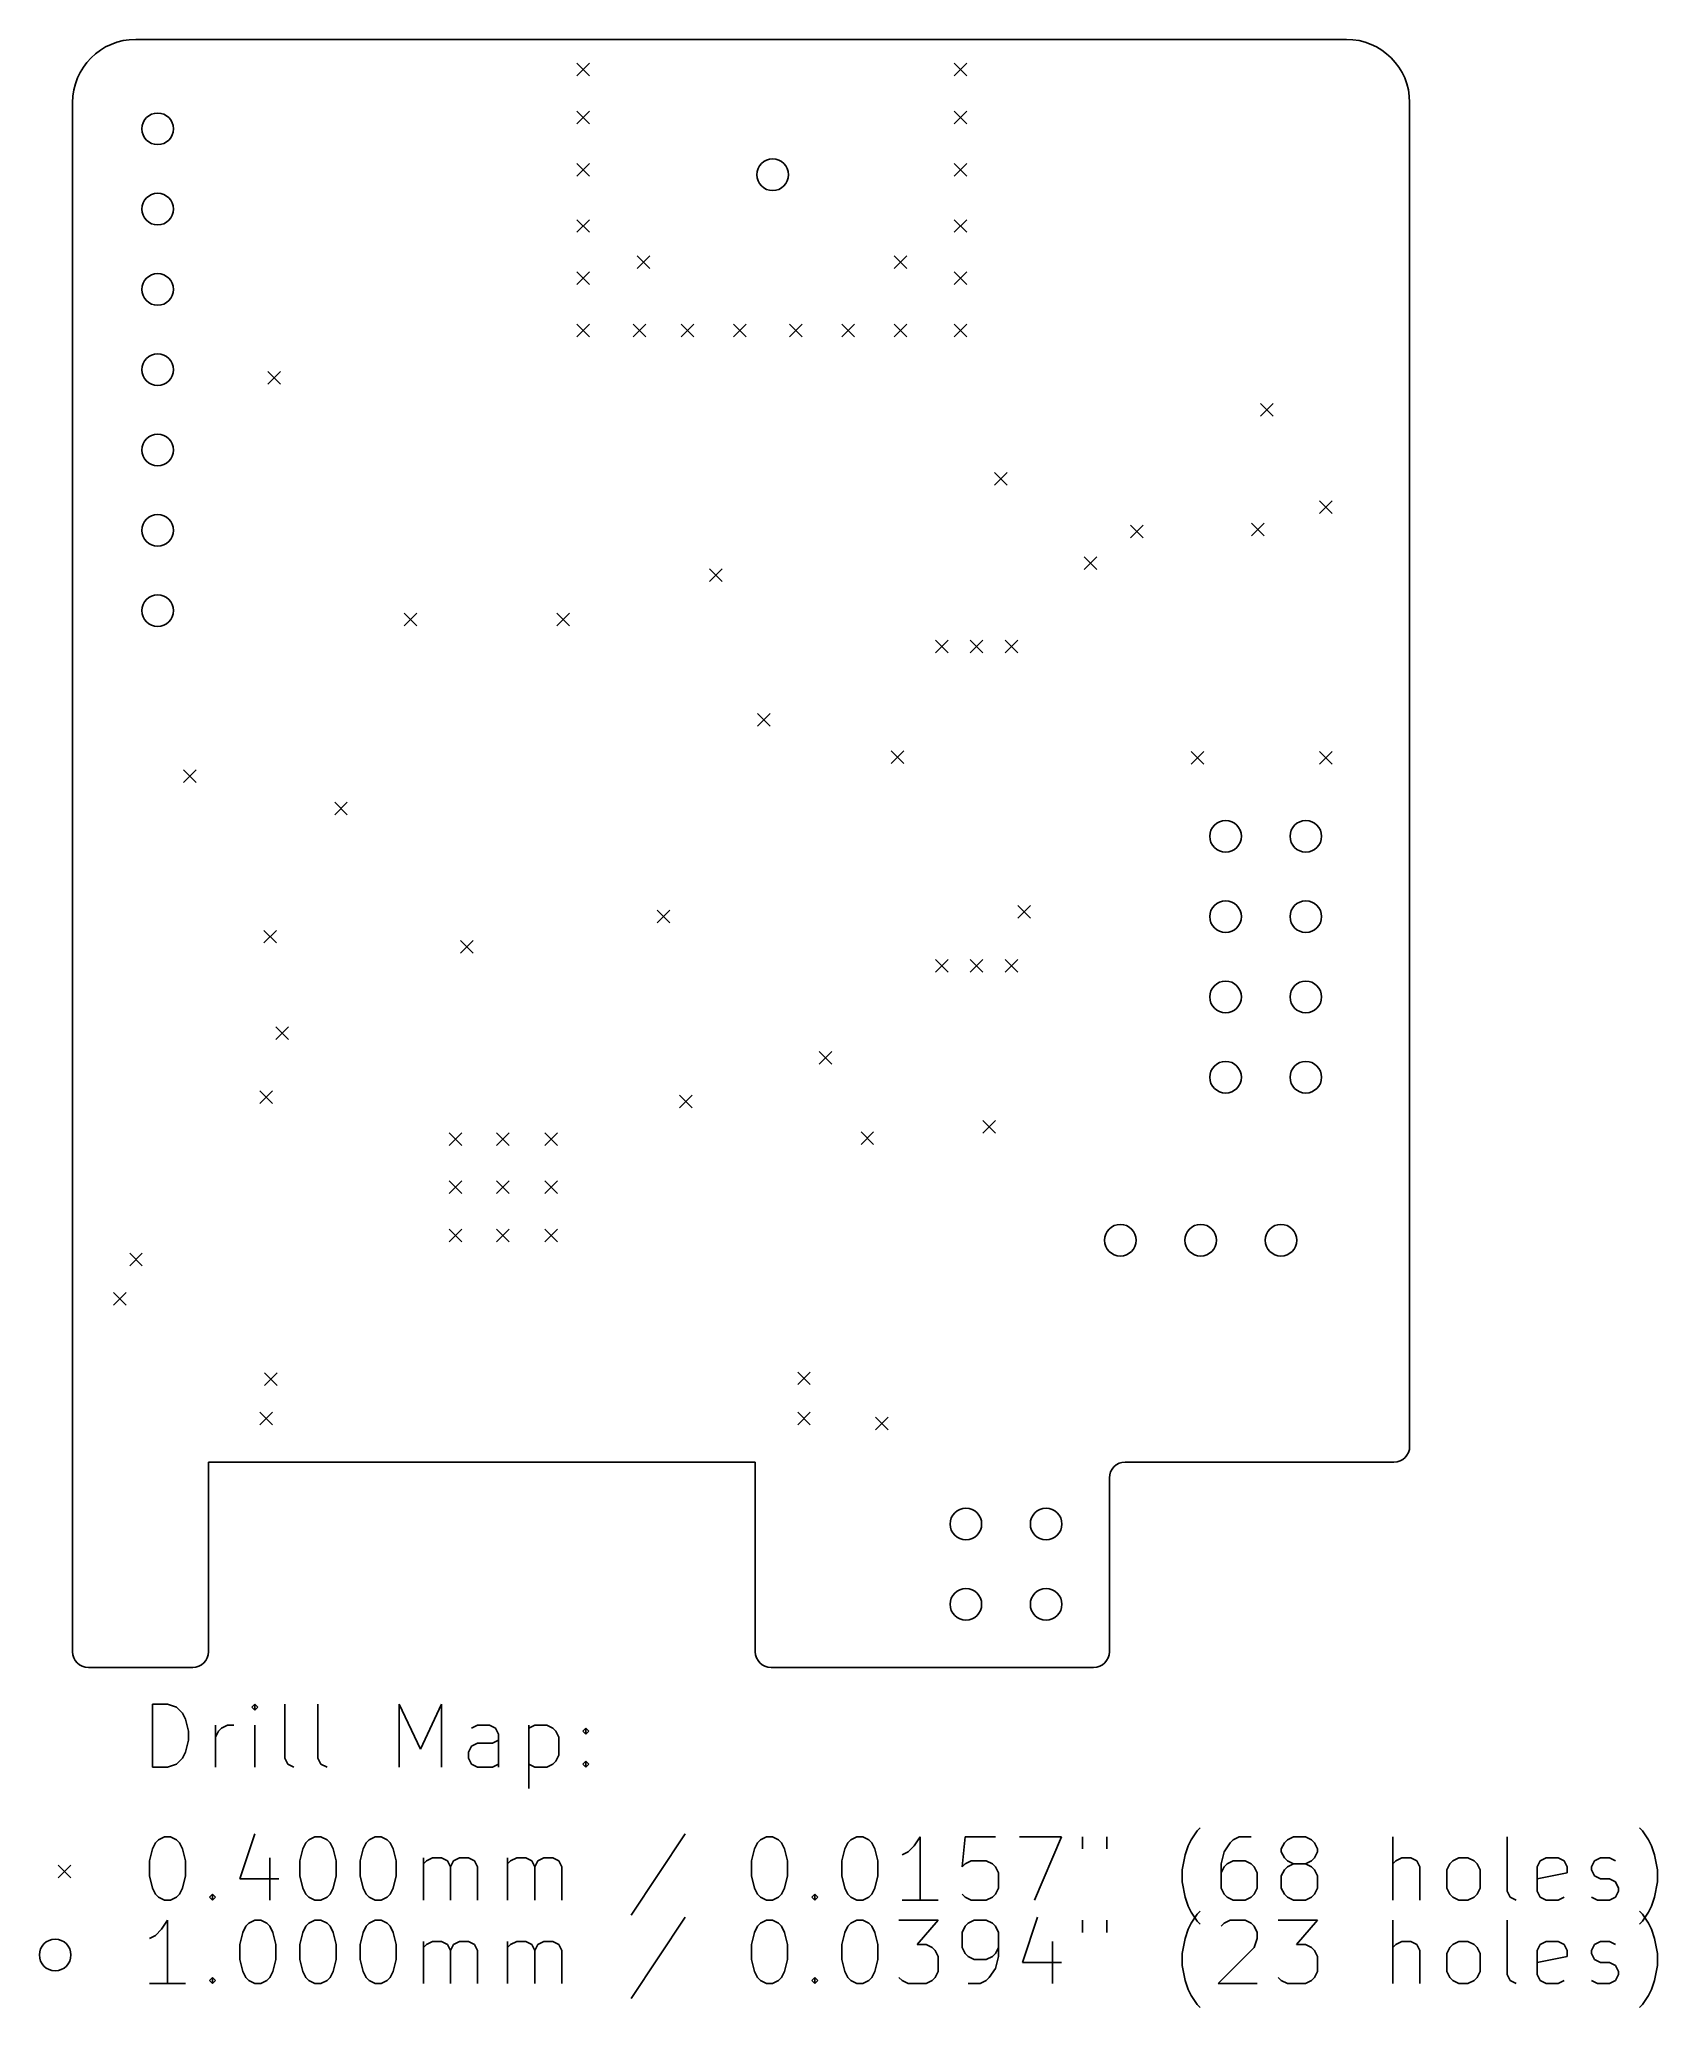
# Model space of a CAD drawing. Extents: x 82 to 133.2, y -167.2 to -105.
import ezdxf

# ---------------------------------------------------------------- set-up
doc = ezdxf.new("R2010")
doc.units = 0
doc.layers.add('BLACK', color=7, linetype='CONTINUOUS')

msp = doc.modelspace()

# ---------------------------------------------------------------- linework, layer by layer
at = {"layer": 'BLACK', "linetype": 'CONTINUOUS'}
for p, q in [((123.332, -104.968), (85.032, -104.968)), ((98.987, -105.718), (99.387, -106.118)), ((99.387, -105.718), (98.987, -106.118)), ((110.925, -105.718), (111.325, -106.118)), ((111.325, -105.718), (110.925, -106.118)), ((83.032, -155.968), (83.032, -106.968)), ((125.332, -106.968), (125.332, -149.468)), ((98.987, -107.242), (99.387, -107.642)), ((99.387, -107.242), (98.987, -107.642)), ((110.925, -107.242), (111.325, -107.642)), ((111.325, -107.242), (110.925, -107.642)), ((98.987, -108.893), (99.387, -109.293)), ((99.387, -108.893), (98.987, -109.293)), ((110.925, -108.893), (111.325, -109.293)), ((111.325, -108.893), (110.925, -109.293)), ((98.987, -110.671), (99.387, -111.071)), ((99.387, -110.671), (98.987, -111.071)), ((110.925, -110.671), (111.325, -111.071)), ((111.325, -110.671), (110.925, -111.071)), ((100.892, -111.814), (101.292, -112.214)), ((101.292, -111.814), (100.892, -112.214)), ((109.02, -111.814), (109.42, -112.214)), ((109.42, -111.814), (109.02, -112.214)), ((98.987, -112.322), (99.387, -112.722)), ((99.387, -112.322), (98.987, -112.722)), ((110.925, -112.322), (111.325, -112.722)), ((111.325, -112.322), (110.925, -112.722)), ((98.987, -113.973), (99.387, -114.373)), ((99.387, -113.973), (98.987, -114.373)), ((100.765, -113.973), (101.165, -114.373)), ((101.165, -113.973), (100.765, -114.373)), ((102.289, -113.973), (102.689, -114.373)), ((102.689, -113.973), (102.289, -114.373)), ((103.94, -113.973), (104.34, -114.373)), ((104.34, -113.973), (103.94, -114.373)), ((105.718, -113.973), (106.118, -114.373)), ((106.118, -113.973), (105.718, -114.373)), ((107.369, -113.973), (107.769, -114.373)), ((107.769, -113.973), (107.369, -114.373)), ((109.02, -113.973), (109.42, -114.373)), ((109.42, -113.973), (109.02, -114.373)), ((110.925, -113.973), (111.325, -114.373)), ((111.325, -113.973), (110.925, -114.373)), ((89.208, -115.472), (89.608, -115.872)), ((89.608, -115.472), (89.208, -115.872)), ((120.613, -116.487), (121.013, -116.887)), ((121.013, -116.487), (120.613, -116.887)), ((112.195, -118.672), (112.595, -119.072)), ((112.595, -118.672), (112.195, -119.072)), ((122.482, -119.561), (122.882, -119.961)), ((122.882, -119.561), (122.482, -119.961)), ((116.497, -120.339), (116.897, -120.739)), ((116.897, -120.339), (116.497, -120.739)), ((120.332, -120.268), (120.732, -120.668)), ((120.732, -120.268), (120.332, -120.668)), ((115.032, -121.339), (115.432, -121.739)), ((115.432, -121.339), (115.032, -121.739)), ((103.178, -121.72), (103.578, -122.12)), ((103.578, -121.72), (103.178, -122.12)), ((93.526, -123.117), (93.926, -123.517)), ((93.926, -123.117), (93.526, -123.517)), ((98.352, -123.117), (98.752, -123.517)), ((98.752, -123.117), (98.352, -123.517)), ((110.332, -123.968), (110.732, -124.368)), ((110.732, -123.968), (110.332, -124.368)), ((111.432, -123.968), (111.832, -124.368)), ((111.832, -123.968), (111.432, -124.368)), ((112.532, -123.968), (112.932, -124.368)), ((112.932, -123.968), (112.532, -124.368)), ((104.702, -126.292), (105.102, -126.692)), ((105.102, -126.292), (104.702, -126.692)), ((108.932, -127.468), (109.332, -127.868)), ((109.332, -127.468), (108.932, -127.868)), ((118.418, -127.498), (118.818, -127.898)), ((118.818, -127.498), (118.418, -127.898)), ((122.482, -127.498), (122.882, -127.898)), ((122.882, -127.498), (122.482, -127.898)), ((86.541, -128.07), (86.941, -128.47)), ((86.941, -128.07), (86.541, -128.47)), ((91.3246, -129.095), (91.7246, -129.495)), ((91.7246, -129.095), (91.3246, -129.495)), ((101.527, -132.515), (101.927, -132.915)), ((101.927, -132.515), (101.527, -132.915)), ((112.932, -132.368), (113.332, -132.768)), ((113.332, -132.368), (112.932, -132.768)), ((89.081, -133.15), (89.481, -133.55)), ((89.481, -133.15), (89.081, -133.55)), ((95.304, -133.468), (95.704, -133.868)), ((95.704, -133.468), (95.304, -133.868)), ((110.332, -134.068), (110.732, -134.468)), ((110.732, -134.068), (110.332, -134.468)), ((111.432, -134.068), (111.832, -134.468)), ((111.832, -134.068), (111.432, -134.468)), ((112.532, -134.068), (112.932, -134.468)), ((112.932, -134.068), (112.532, -134.468)), ((89.462, -136.198), (89.862, -136.598)), ((89.862, -136.198), (89.462, -136.598)), ((106.649, -136.985), (107.049, -137.385)), ((107.049, -136.985), (106.649, -137.385)), ((88.954, -138.23), (89.354, -138.63)), ((89.354, -138.23), (88.954, -138.63)), ((102.232, -138.368), (102.632, -138.768)), ((102.632, -138.368), (102.232, -138.768)), ((111.832, -139.168), (112.232, -139.568)), ((112.232, -139.168), (111.832, -139.568)), ((94.9484, -139.551), (95.3484, -139.951)), ((95.3484, -139.551), (94.9484, -139.951)), ((96.447, -139.551), (96.847, -139.951)), ((96.847, -139.551), (96.447, -139.951)), ((97.971, -139.551), (98.371, -139.951)), ((98.371, -139.551), (97.971, -139.951)), ((107.975, -139.525), (108.375, -139.925)), ((108.375, -139.525), (107.975, -139.925)), ((94.9484, -141.075), (95.3484, -141.475)), ((95.3484, -141.075), (94.9484, -141.475)), ((96.447, -141.075), (96.847, -141.475)), ((96.847, -141.075), (96.447, -141.475)), ((97.971, -141.075), (98.371, -141.475)), ((98.371, -141.075), (97.971, -141.475)), ((94.9484, -142.599), (95.3484, -142.999)), ((95.3484, -142.599), (94.9484, -142.999)), ((96.447, -142.599), (96.847, -142.999)), ((96.847, -142.599), (96.447, -142.999)), ((97.971, -142.599), (98.371, -142.999)), ((98.371, -142.599), (97.971, -142.999)), ((84.8392, -143.361), (85.2392, -143.761)), ((85.2392, -143.361), (84.8392, -143.761)), ((84.3312, -144.605), (84.7312, -145.005)), ((84.7312, -144.605), (84.3312, -145.005)), ((89.1094, -147.145), (89.5094, -147.545)), ((89.5094, -147.145), (89.1094, -147.545)), ((105.972, -147.12), (106.372, -147.52)), ((106.372, -147.12), (105.972, -147.52)), ((88.954, -148.39), (89.354, -148.79)), ((89.354, -148.39), (88.954, -148.79)), ((105.972, -148.39), (106.372, -148.79)), ((106.372, -148.39), (105.972, -148.79)), ((108.431, -148.551), (108.831, -148.951)), ((108.831, -148.551), (108.431, -148.951)), ((104.632, -149.968), (87.332, -149.968)), ((87.332, -149.968), (87.332, -155.968)), ((104.632, -155.968), (104.632, -149.968)), ((124.832, -149.968), (116.332, -149.968)), ((115.832, -155.968), (115.832, -150.468)), ((86.832, -156.468), (83.532, -156.468)), ((115.332, -156.468), (105.132, -156.468)), ((85.5582, -159.623), (85.5582, -157.623)), ((85.5582, -157.623), (86.0344, -157.623)), ((86.0344, -157.623), (86.3201, -157.718)), ((86.3201, -157.718), (86.5106, -157.908)), ((86.5106, -157.908), (86.6058, -158.099)), ((86.6058, -158.099), (86.701, -158.48)), ((88.7963, -157.623), (88.701, -157.718)), ((88.701, -157.718), (88.7963, -157.813)), ((88.8915, -157.718), (88.7963, -157.623)), ((88.7963, -157.623), (88.7963, -157.813)), ((88.7963, -157.813), (88.8915, -157.718)), ((89.7487, -159.337), (89.7487, -157.623)), ((90.7963, -159.337), (90.7963, -157.623)), ((93.3677, -159.623), (93.3677, -157.623)), ((93.3677, -157.623), (94.0344, -159.051)), ((94.0344, -159.051), (94.701, -157.623)), ((94.701, -157.623), (94.701, -159.623)), ((86.701, -158.48), (86.701, -158.766)), ((87.5582, -159.623), (87.5582, -158.289)), ((87.5582, -158.67), (87.6534, -158.48)), ((87.6534, -158.48), (87.7487, -158.385)), ((87.7487, -158.385), (87.9391, -158.289)), ((87.9391, -158.289), (88.1296, -158.289)), ((88.7963, -159.623), (88.7963, -158.289)), ((95.8439, -158.289), (95.6534, -158.385)), ((96.2249, -158.289), (95.8439, -158.289)), ((96.4153, -158.385), (96.2249, -158.289)), ((96.5106, -158.575), (96.4153, -158.385)), ((96.5106, -159.623), (96.5106, -158.575)), ((97.463, -158.289), (97.463, -160.289)), ((97.463, -158.385), (97.6534, -158.289)), ((97.6534, -158.289), (98.0344, -158.289)), ((98.0344, -158.289), (98.2249, -158.385)), ((98.2249, -158.385), (98.3201, -158.48)), ((98.3201, -158.48), (98.4153, -158.67)), ((98.4153, -158.67), (98.4153, -159.242)), ((99.1772, -158.48), (99.2725, -158.385)), ((99.2725, -158.575), (99.1772, -158.48)), ((99.2725, -158.385), (99.3677, -158.48)), ((99.2725, -158.385), (99.2725, -158.575)), ((99.3677, -158.48), (99.2725, -158.575)), ((86.5106, -159.337), (86.3201, -159.528)), ((86.6058, -159.147), (86.5106, -159.337)), ((86.701, -158.766), (86.6058, -159.147)), ((89.8439, -159.528), (89.7487, -159.337)), ((90.8915, -159.528), (90.7963, -159.337)), ((95.5582, -159.147), (95.6534, -158.956)), ((95.5582, -159.337), (95.5582, -159.147)), ((95.6534, -159.528), (95.5582, -159.337)), ((95.6534, -158.956), (95.8439, -158.861)), ((95.8439, -158.861), (96.3201, -158.861)), ((96.3201, -158.861), (96.5106, -158.766)), ((98.4153, -159.242), (98.3201, -159.432)), ((86.0344, -159.623), (85.5582, -159.623)), ((86.3201, -159.528), (86.0344, -159.623)), ((90.0344, -159.623), (89.8439, -159.528)), ((91.082, -159.623), (90.8915, -159.528)), ((95.8439, -159.623), (95.6534, -159.528)), ((96.3201, -159.623), (95.8439, -159.623)), ((96.5106, -159.528), (96.3201, -159.623)), ((97.6534, -159.623), (97.463, -159.528)), ((98.0344, -159.623), (97.6534, -159.623)), ((98.2249, -159.528), (98.0344, -159.623)), ((98.3201, -159.432), (98.2249, -159.528)), ((99.1772, -159.528), (99.2725, -159.432)), ((99.2725, -159.623), (99.1772, -159.528)), ((99.2725, -159.432), (99.3677, -159.528)), ((99.2725, -159.432), (99.2725, -159.623)), ((99.3677, -159.528), (99.2725, -159.623)), ((85.7487, -161.918), (85.9391, -161.823)), ((85.9391, -161.823), (86.1296, -161.823)), ((86.1296, -161.823), (86.3201, -161.918)), ((88.7963, -161.728), (88.3201, -163.156)), ((90.5106, -161.918), (90.701, -161.823)), ((90.701, -161.823), (90.8915, -161.823)), ((90.8915, -161.823), (91.082, -161.918)), ((92.4153, -161.918), (92.6058, -161.823)), ((92.6058, -161.823), (92.7963, -161.823)), ((92.7963, -161.823), (92.9868, -161.918)), ((102.415, -161.728), (100.701, -164.299)), ((104.796, -161.918), (104.987, -161.823)), ((104.987, -161.823), (105.177, -161.823)), ((105.177, -161.823), (105.368, -161.918)), ((107.653, -161.918), (107.844, -161.823)), ((107.844, -161.823), (108.034, -161.823)), ((108.034, -161.823), (108.225, -161.918)), ((109.844, -161.823), (109.653, -162.108)), ((109.844, -163.823), (109.844, -161.823)), ((111.272, -161.823), (111.177, -162.775)), ((112.225, -161.823), (111.272, -161.823)), ((112.987, -161.823), (114.32, -161.823)), ((114.32, -161.823), (113.463, -163.823)), ((114.987, -161.823), (114.987, -162.204)), ((115.749, -161.823), (115.749, -162.204)), ((118.415, -161.918), (118.606, -161.632)), ((118.606, -161.632), (118.701, -161.537)), ((119.939, -161.823), (119.749, -161.918)), ((120.32, -161.823), (119.939, -161.823)), ((121.463, -161.918), (121.653, -161.823)), ((121.653, -161.823), (122.034, -161.823)), ((122.034, -161.823), (122.225, -161.918)), ((124.796, -163.823), (124.796, -161.823)), ((128.415, -163.537), (128.415, -161.823)), ((132.701, -161.632), (132.606, -161.537)), ((132.892, -161.918), (132.701, -161.632)), ((85.463, -162.585), (85.5582, -162.204)), ((85.5582, -162.204), (85.6534, -162.013)), ((85.6534, -162.013), (85.7487, -161.918)), ((86.3201, -161.918), (86.4153, -162.013)), ((86.4153, -162.013), (86.5106, -162.204)), ((86.5106, -162.204), (86.6058, -162.585)), ((89.2725, -162.489), (89.2725, -163.823)), ((90.2249, -162.585), (90.3201, -162.204)), ((90.3201, -162.204), (90.4153, -162.013)), ((90.4153, -162.013), (90.5106, -161.918)), ((91.082, -161.918), (91.1772, -162.013)), ((91.1772, -162.013), (91.2725, -162.204)), ((91.2725, -162.204), (91.3677, -162.585)), ((92.1296, -162.585), (92.2249, -162.204)), ((92.2249, -162.204), (92.3201, -162.013)), ((92.3201, -162.013), (92.4153, -161.918)), ((92.9868, -161.918), (93.082, -162.013)), ((93.082, -162.013), (93.1772, -162.204)), ((93.1772, -162.204), (93.2725, -162.585)), ((94.1296, -163.823), (94.1296, -162.489)), ((94.2249, -162.585), (94.4153, -162.489)), ((94.4153, -162.489), (94.701, -162.489)), ((94.701, -162.489), (94.8915, -162.585)), ((95.082, -162.585), (95.2725, -162.489)), ((95.2725, -162.489), (95.5582, -162.489)), ((95.5582, -162.489), (95.7487, -162.585)), ((96.7963, -163.823), (96.7963, -162.489)), ((96.8915, -162.585), (97.082, -162.489)), ((97.082, -162.489), (97.3677, -162.489)), ((97.3677, -162.489), (97.5582, -162.585)), ((97.7487, -162.585), (97.9391, -162.489)), ((97.9391, -162.489), (98.2249, -162.489)), ((98.2249, -162.489), (98.4153, -162.585)), ((104.511, -162.585), (104.606, -162.204)), ((104.606, -162.204), (104.701, -162.013)), ((104.701, -162.013), (104.796, -161.918)), ((105.368, -161.918), (105.463, -162.013)), ((105.463, -162.013), (105.558, -162.204)), ((105.558, -162.204), (105.653, -162.585)), ((107.368, -162.585), (107.463, -162.204)), ((107.463, -162.204), (107.558, -162.013)), ((107.558, -162.013), (107.653, -161.918)), ((108.225, -161.918), (108.32, -162.013)), ((108.32, -162.013), (108.415, -162.204)), ((108.415, -162.204), (108.511, -162.585)), ((109.463, -162.299), (109.272, -162.394)), ((109.653, -162.108), (109.463, -162.299)), ((118.13, -162.87), (118.225, -162.394)), ((118.225, -162.394), (118.32, -162.108)), ((118.32, -162.108), (118.415, -161.918)), ((119.463, -162.299), (119.368, -162.68)), ((119.653, -162.013), (119.463, -162.299)), ((119.749, -161.918), (119.653, -162.013)), ((121.272, -162.204), (121.368, -162.013)), ((121.272, -162.299), (121.272, -162.204)), ((121.368, -162.489), (121.272, -162.299)), ((121.368, -162.013), (121.463, -161.918)), ((121.463, -162.585), (121.368, -162.489)), ((122.225, -161.918), (122.32, -162.013)), ((122.32, -162.489), (122.225, -162.585)), ((122.32, -162.013), (122.415, -162.204)), ((122.415, -162.299), (122.32, -162.489)), ((122.415, -162.204), (122.415, -162.299)), ((125.082, -162.489), (124.892, -162.585)), ((125.368, -162.489), (125.082, -162.489)), ((125.558, -162.585), (125.368, -162.489)), ((126.701, -162.585), (126.892, -162.489)), ((126.892, -162.489), (127.177, -162.489)), ((127.177, -162.489), (127.368, -162.585)), ((129.463, -162.585), (129.653, -162.489)), ((129.653, -162.489), (130.034, -162.489)), ((130.034, -162.489), (130.225, -162.585)), ((131.177, -162.585), (131.368, -162.489)), ((131.368, -162.489), (131.653, -162.489)), ((131.653, -162.489), (131.844, -162.585)), ((132.987, -162.108), (132.892, -161.918)), ((133.082, -162.394), (132.987, -162.108)), ((133.177, -162.87), (133.082, -162.394)), ((82.582, -162.718), (82.982, -163.118)), ((82.982, -162.718), (82.582, -163.118)), ((85.463, -163.061), (85.463, -162.585)), ((85.5582, -163.442), (85.463, -163.061)), ((86.6058, -163.061), (86.5106, -163.442)), ((86.6058, -162.585), (86.6058, -163.061)), ((90.2249, -163.061), (90.2249, -162.585)), ((90.3201, -163.442), (90.2249, -163.061)), ((91.3677, -163.061), (91.2725, -163.442)), ((91.3677, -162.585), (91.3677, -163.061)), ((92.1296, -163.061), (92.1296, -162.585)), ((92.2249, -163.442), (92.1296, -163.061)), ((93.2725, -163.061), (93.1772, -163.442)), ((93.2725, -162.585), (93.2725, -163.061)), ((94.1296, -162.68), (94.2249, -162.585)), ((94.8915, -162.585), (94.9868, -162.775)), ((94.9868, -162.775), (95.082, -162.585)), ((94.9868, -162.775), (94.9868, -163.823)), ((95.7487, -162.585), (95.8439, -162.775)), ((95.8439, -162.775), (95.8439, -163.823)), ((96.7963, -162.68), (96.8915, -162.585)), ((97.5582, -162.585), (97.6534, -162.775)), ((97.6534, -162.775), (97.7487, -162.585)), ((97.6534, -162.775), (97.6534, -163.823)), ((98.4153, -162.585), (98.5106, -162.775)), ((98.5106, -162.775), (98.5106, -163.823)), ((104.511, -163.061), (104.511, -162.585)), ((104.606, -163.442), (104.511, -163.061)), ((105.653, -163.061), (105.558, -163.442)), ((105.653, -162.585), (105.653, -163.061)), ((107.368, -163.061), (107.368, -162.585)), ((107.463, -163.442), (107.368, -163.061)), ((108.511, -163.061), (108.415, -163.442)), ((108.511, -162.585), (108.511, -163.061)), ((111.177, -162.775), (111.272, -162.68)), ((111.272, -162.68), (111.463, -162.585)), ((111.463, -162.585), (111.939, -162.585)), ((111.939, -162.585), (112.13, -162.68)), ((112.13, -162.68), (112.225, -162.775)), ((112.225, -162.775), (112.32, -162.966)), ((112.32, -162.966), (112.32, -163.442)), ((118.13, -163.251), (118.13, -162.87)), ((119.368, -162.68), (119.368, -163.442)), ((119.463, -162.775), (119.368, -162.966)), ((119.558, -162.68), (119.463, -162.775)), ((119.749, -162.585), (119.558, -162.68)), ((120.13, -162.585), (119.749, -162.585)), ((120.32, -162.68), (120.13, -162.585)), ((120.415, -162.775), (120.32, -162.68)), ((120.511, -162.966), (120.415, -162.775)), ((120.511, -163.442), (120.511, -162.966)), ((121.368, -162.87), (121.272, -163.061)), ((121.272, -163.061), (121.272, -163.442)), ((121.463, -162.775), (121.368, -162.87)), ((121.653, -162.68), (121.463, -162.585)), ((121.653, -162.68), (121.463, -162.775)), ((122.034, -162.68), (121.653, -162.68)), ((122.225, -162.585), (122.034, -162.68)), ((122.225, -162.775), (122.034, -162.68)), ((122.32, -162.87), (122.225, -162.775)), ((122.415, -163.061), (122.32, -162.87)), ((122.415, -163.442), (122.415, -163.061)), ((124.892, -162.585), (124.796, -162.68)), ((125.653, -162.775), (125.558, -162.585)), ((125.653, -163.823), (125.653, -162.775)), ((126.511, -162.87), (126.606, -162.68)), ((126.511, -163.442), (126.511, -162.87)), ((126.606, -162.68), (126.701, -162.585)), ((127.368, -162.585), (127.463, -162.68)), ((127.463, -162.68), (127.558, -162.87)), ((127.558, -162.87), (127.558, -163.442)), ((129.368, -162.775), (129.463, -162.585)), ((129.368, -163.537), (129.368, -162.775)), ((130.32, -162.966), (129.368, -163.156)), ((130.225, -162.585), (130.32, -162.775)), ((130.32, -162.775), (130.32, -162.966)), ((131.082, -162.775), (131.177, -162.585)), ((131.082, -162.87), (131.082, -162.775)), ((131.177, -163.061), (131.082, -162.87)), ((131.368, -163.156), (131.177, -163.061)), ((133.177, -163.251), (133.177, -162.87)), ((85.6534, -163.632), (85.5582, -163.442)), ((85.7487, -163.728), (85.6534, -163.632)), ((85.9391, -163.823), (85.7487, -163.728)), ((86.3201, -163.728), (86.1296, -163.823)), ((86.4153, -163.632), (86.3201, -163.728)), ((86.5106, -163.442), (86.4153, -163.632)), ((87.3677, -163.728), (87.463, -163.632)), ((87.463, -163.823), (87.3677, -163.728)), ((87.463, -163.632), (87.5582, -163.728)), ((87.463, -163.632), (87.463, -163.823)), ((87.5582, -163.728), (87.463, -163.823)), ((88.3201, -163.156), (89.5582, -163.156)), ((90.4153, -163.632), (90.3201, -163.442)), ((90.5106, -163.728), (90.4153, -163.632)), ((90.701, -163.823), (90.5106, -163.728)), ((91.082, -163.728), (90.8915, -163.823)), ((91.1772, -163.632), (91.082, -163.728)), ((91.2725, -163.442), (91.1772, -163.632)), ((92.3201, -163.632), (92.2249, -163.442)), ((92.4153, -163.728), (92.3201, -163.632)), ((92.6058, -163.823), (92.4153, -163.728)), ((92.9868, -163.728), (92.7963, -163.823)), ((93.082, -163.632), (92.9868, -163.728)), ((93.1772, -163.442), (93.082, -163.632)), ((104.701, -163.632), (104.606, -163.442)), ((104.796, -163.728), (104.701, -163.632)), ((104.987, -163.823), (104.796, -163.728)), ((105.368, -163.728), (105.177, -163.823)), ((105.463, -163.632), (105.368, -163.728)), ((105.558, -163.442), (105.463, -163.632)), ((106.415, -163.728), (106.511, -163.632)), ((106.511, -163.823), (106.415, -163.728)), ((106.511, -163.632), (106.606, -163.728)), ((106.511, -163.632), (106.511, -163.823)), ((106.606, -163.728), (106.511, -163.823)), ((107.558, -163.632), (107.463, -163.442)), ((107.653, -163.728), (107.558, -163.632)), ((107.844, -163.823), (107.653, -163.728)), ((108.225, -163.728), (108.034, -163.823)), ((108.32, -163.632), (108.225, -163.728)), ((108.415, -163.442), (108.32, -163.632)), ((111.272, -163.728), (111.177, -163.632)), ((111.463, -163.823), (111.272, -163.728)), ((112.13, -163.728), (111.939, -163.823)), ((112.225, -163.632), (112.13, -163.728)), ((112.32, -163.442), (112.225, -163.632)), ((118.225, -163.728), (118.13, -163.251)), ((118.32, -164.013), (118.225, -163.728)), ((119.368, -163.442), (119.463, -163.632)), ((119.463, -163.632), (119.558, -163.728)), ((119.558, -163.728), (119.749, -163.823)), ((120.13, -163.823), (120.32, -163.728)), ((120.32, -163.728), (120.415, -163.632)), ((120.415, -163.632), (120.511, -163.442)), ((121.272, -163.442), (121.368, -163.632)), ((121.368, -163.632), (121.463, -163.728)), ((121.463, -163.728), (121.653, -163.823)), ((122.034, -163.823), (122.225, -163.728)), ((122.225, -163.728), (122.32, -163.632)), ((122.32, -163.632), (122.415, -163.442)), ((126.606, -163.632), (126.511, -163.442)), ((126.701, -163.728), (126.606, -163.632)), ((126.892, -163.823), (126.701, -163.728)), ((127.368, -163.728), (127.177, -163.823)), ((127.463, -163.632), (127.368, -163.728)), ((127.558, -163.442), (127.463, -163.632)), ((128.511, -163.728), (128.415, -163.537)), ((128.701, -163.823), (128.511, -163.728)), ((129.463, -163.728), (129.368, -163.537)), ((129.653, -163.823), (129.463, -163.728)), ((130.225, -163.728), (130.034, -163.823)), ((131.082, -163.728), (131.272, -163.823)), ((131.653, -163.156), (131.368, -163.156)), ((131.844, -163.251), (131.653, -163.156)), ((131.653, -163.823), (131.844, -163.728)), ((131.939, -163.442), (131.844, -163.251)), ((131.844, -163.728), (131.939, -163.537)), ((131.939, -163.537), (131.939, -163.442)), ((132.987, -164.013), (133.082, -163.728)), ((133.082, -163.728), (133.177, -163.251)), ((86.1296, -163.823), (85.9391, -163.823)), ((90.8915, -163.823), (90.701, -163.823)), ((92.7963, -163.823), (92.6058, -163.823)), ((105.177, -163.823), (104.987, -163.823)), ((108.034, -163.823), (107.844, -163.823)), ((110.415, -163.823), (109.272, -163.823)), ((111.939, -163.823), (111.463, -163.823)), ((118.415, -164.204), (118.32, -164.013)), ((118.606, -164.489), (118.415, -164.204)), ((118.415, -164.558), (118.606, -164.272)), ((118.606, -164.272), (118.701, -164.177)), ((119.749, -163.823), (120.13, -163.823)), ((121.653, -163.823), (122.034, -163.823)), ((127.177, -163.823), (126.892, -163.823)), ((130.034, -163.823), (129.653, -163.823)), ((131.272, -163.823), (131.653, -163.823)), ((132.701, -164.272), (132.606, -164.177)), ((132.701, -164.489), (132.892, -164.204)), ((132.892, -164.558), (132.701, -164.272)), ((132.892, -164.204), (132.987, -164.013)), ((85.6534, -164.939), (85.463, -165.034)), ((85.8439, -164.748), (85.6534, -164.939)), ((86.0344, -164.463), (85.8439, -164.748)), ((86.0344, -166.463), (86.0344, -164.463)), ((88.3201, -165.225), (88.4153, -164.844)), ((88.4153, -164.844), (88.5106, -164.653)), ((88.5106, -164.653), (88.6058, -164.558)), ((88.6058, -164.558), (88.7963, -164.463)), ((88.7963, -164.463), (88.9868, -164.463)), ((88.9868, -164.463), (89.1772, -164.558)), ((89.1772, -164.558), (89.2725, -164.653)), ((89.2725, -164.653), (89.3677, -164.844)), ((89.3677, -164.844), (89.463, -165.225)), ((90.2249, -165.225), (90.3201, -164.844)), ((90.3201, -164.844), (90.4153, -164.653)), ((90.4153, -164.653), (90.5106, -164.558)), ((90.5106, -164.558), (90.701, -164.463)), ((90.701, -164.463), (90.8915, -164.463)), ((90.8915, -164.463), (91.082, -164.558)), ((91.082, -164.558), (91.1772, -164.653)), ((91.1772, -164.653), (91.2725, -164.844)), ((91.2725, -164.844), (91.3677, -165.225)), ((92.1296, -165.225), (92.2249, -164.844)), ((92.2249, -164.844), (92.3201, -164.653)), ((92.3201, -164.653), (92.4153, -164.558)), ((92.4153, -164.558), (92.6058, -164.463)), ((92.6058, -164.463), (92.7963, -164.463)), ((92.7963, -164.463), (92.9868, -164.558)), ((92.9868, -164.558), (93.082, -164.653)), ((93.082, -164.653), (93.1772, -164.844)), ((93.1772, -164.844), (93.2725, -165.225)), ((102.415, -164.368), (100.701, -166.939)), ((104.511, -165.225), (104.606, -164.844)), ((104.606, -164.844), (104.701, -164.653)), ((104.701, -164.653), (104.796, -164.558)), ((104.796, -164.558), (104.987, -164.463)), ((104.987, -164.463), (105.177, -164.463)), ((105.177, -164.463), (105.368, -164.558)), ((105.368, -164.558), (105.463, -164.653)), ((105.463, -164.653), (105.558, -164.844)), ((105.558, -164.844), (105.653, -165.225)), ((107.368, -165.225), (107.463, -164.844)), ((107.463, -164.844), (107.558, -164.653)), ((107.558, -164.653), (107.653, -164.558)), ((107.653, -164.558), (107.844, -164.463)), ((107.844, -164.463), (108.034, -164.463)), ((108.034, -164.463), (108.225, -164.558)), ((108.225, -164.558), (108.32, -164.653)), ((108.32, -164.653), (108.415, -164.844)), ((108.415, -164.844), (108.511, -165.225)), ((109.177, -164.463), (110.415, -164.463)), ((110.415, -164.463), (109.749, -165.225)), ((111.272, -164.653), (111.177, -164.844)), ((111.177, -164.844), (111.177, -165.32)), ((111.368, -164.558), (111.272, -164.653)), ((111.558, -164.463), (111.368, -164.558)), ((111.939, -164.463), (111.558, -164.463)), ((112.13, -164.558), (111.939, -164.463)), ((112.225, -164.653), (112.13, -164.558)), ((112.32, -164.844), (112.225, -164.653)), ((112.32, -165.606), (112.32, -164.844)), ((113.558, -164.368), (113.082, -165.796)), ((114.987, -164.463), (114.987, -164.844)), ((115.749, -164.463), (115.749, -164.844)), ((118.225, -165.034), (118.32, -164.748)), ((118.32, -164.748), (118.415, -164.558)), ((118.701, -164.585), (118.606, -164.489)), ((119.368, -164.653), (119.463, -164.558)), ((119.463, -164.558), (119.653, -164.463)), ((119.653, -164.463), (120.13, -164.463)), ((120.13, -164.463), (120.32, -164.558)), ((120.32, -164.558), (120.415, -164.653)), ((120.415, -164.653), (120.511, -164.844)), ((120.511, -164.844), (120.511, -165.034)), ((121.177, -164.463), (122.415, -164.463)), ((122.415, -164.463), (121.749, -165.225)), ((124.796, -166.463), (124.796, -164.463)), ((128.415, -166.177), (128.415, -164.463)), ((132.606, -164.585), (132.701, -164.489)), ((132.987, -164.748), (132.892, -164.558)), ((133.082, -165.034), (132.987, -164.748)), ((88.3201, -165.701), (88.3201, -165.225)), ((89.463, -165.225), (89.463, -165.701)), ((90.2249, -165.701), (90.2249, -165.225)), ((91.3677, -165.225), (91.3677, -165.701)), ((92.1296, -165.701), (92.1296, -165.225)), ((93.2725, -165.225), (93.2725, -165.701)), ((94.1296, -166.463), (94.1296, -165.129)), ((94.1296, -165.32), (94.2249, -165.225)), ((94.2249, -165.225), (94.4153, -165.129)), ((94.4153, -165.129), (94.701, -165.129)), ((94.701, -165.129), (94.8915, -165.225)), ((94.8915, -165.225), (94.9868, -165.415)), ((94.9868, -165.415), (95.082, -165.225)), ((94.9868, -165.415), (94.9868, -166.463)), ((95.082, -165.225), (95.2725, -165.129)), ((95.2725, -165.129), (95.5582, -165.129)), ((95.5582, -165.129), (95.7487, -165.225)), ((95.7487, -165.225), (95.8439, -165.415)), ((95.8439, -165.415), (95.8439, -166.463)), ((96.7963, -166.463), (96.7963, -165.129)), ((96.7963, -165.32), (96.8915, -165.225)), ((96.8915, -165.225), (97.082, -165.129)), ((97.082, -165.129), (97.3677, -165.129)), ((97.3677, -165.129), (97.5582, -165.225)), ((97.5582, -165.225), (97.6534, -165.415)), ((97.6534, -165.415), (97.7487, -165.225)), ((97.6534, -165.415), (97.6534, -166.463)), ((97.7487, -165.225), (97.9391, -165.129)), ((97.9391, -165.129), (98.2249, -165.129)), ((98.2249, -165.129), (98.4153, -165.225)), ((98.4153, -165.225), (98.5106, -165.415)), ((98.5106, -165.415), (98.5106, -166.463)), ((104.511, -165.701), (104.511, -165.225)), ((105.653, -165.225), (105.653, -165.701)), ((107.368, -165.701), (107.368, -165.225)), ((108.511, -165.225), (108.511, -165.701)), ((109.749, -165.225), (110.034, -165.225)), ((110.034, -165.225), (110.225, -165.32)), ((110.225, -165.32), (110.32, -165.415)), ((110.32, -165.415), (110.415, -165.606)), ((111.177, -165.32), (111.272, -165.51)), ((111.272, -165.51), (111.368, -165.606)), ((112.13, -165.606), (112.225, -165.51)), ((112.225, -165.51), (112.32, -165.32)), ((114.034, -165.129), (114.034, -166.463)), ((118.13, -165.51), (118.225, -165.034)), ((118.13, -165.891), (118.13, -165.51)), ((120.415, -165.32), (119.272, -166.463)), ((120.511, -165.034), (120.415, -165.32)), ((121.749, -165.225), (122.034, -165.225)), ((122.034, -165.225), (122.225, -165.32)), ((122.225, -165.32), (122.32, -165.415)), ((122.32, -165.415), (122.415, -165.606)), ((124.892, -165.225), (124.796, -165.32)), ((125.082, -165.129), (124.892, -165.225)), ((125.368, -165.129), (125.082, -165.129)), ((125.558, -165.225), (125.368, -165.129)), ((125.653, -165.415), (125.558, -165.225)), ((125.653, -166.463), (125.653, -165.415)), ((126.511, -165.51), (126.606, -165.32)), ((126.511, -166.082), (126.511, -165.51)), ((126.606, -165.32), (126.701, -165.225)), ((126.701, -165.225), (126.892, -165.129)), ((126.892, -165.129), (127.177, -165.129)), ((127.177, -165.129), (127.368, -165.225)), ((127.368, -165.225), (127.463, -165.32)), ((127.463, -165.32), (127.558, -165.51)), ((127.558, -165.51), (127.558, -166.082)), ((129.368, -165.415), (129.463, -165.225)), ((129.368, -166.177), (129.368, -165.415)), ((129.463, -165.225), (129.653, -165.129)), ((129.653, -165.129), (130.034, -165.129)), ((130.034, -165.129), (130.225, -165.225)), ((130.225, -165.225), (130.32, -165.415)), ((130.32, -165.415), (130.32, -165.606)), ((131.082, -165.415), (131.177, -165.225)), ((131.082, -165.51), (131.082, -165.415)), ((131.177, -165.701), (131.082, -165.51)), ((131.177, -165.225), (131.368, -165.129)), ((131.368, -165.129), (131.653, -165.129)), ((131.653, -165.129), (131.844, -165.225)), ((133.177, -165.51), (133.082, -165.034)), ((133.177, -165.891), (133.177, -165.51)), ((88.4153, -166.082), (88.3201, -165.701)), ((88.5106, -166.272), (88.4153, -166.082)), ((89.3677, -166.082), (89.2725, -166.272)), ((89.463, -165.701), (89.3677, -166.082)), ((90.3201, -166.082), (90.2249, -165.701)), ((90.4153, -166.272), (90.3201, -166.082)), ((91.2725, -166.082), (91.1772, -166.272)), ((91.3677, -165.701), (91.2725, -166.082)), ((92.2249, -166.082), (92.1296, -165.701)), ((92.3201, -166.272), (92.2249, -166.082)), ((93.1772, -166.082), (93.082, -166.272)), ((93.2725, -165.701), (93.1772, -166.082)), ((104.606, -166.082), (104.511, -165.701)), ((104.701, -166.272), (104.606, -166.082)), ((105.558, -166.082), (105.463, -166.272)), ((105.653, -165.701), (105.558, -166.082)), ((107.463, -166.082), (107.368, -165.701)), ((107.558, -166.272), (107.463, -166.082)), ((108.415, -166.082), (108.32, -166.272)), ((108.511, -165.701), (108.415, -166.082)), ((110.415, -166.082), (110.32, -166.272)), ((110.415, -165.606), (110.415, -166.082)), ((111.368, -165.606), (111.558, -165.701)), ((111.558, -165.701), (111.939, -165.701)), ((111.939, -165.701), (112.13, -165.606)), ((112.034, -166.272), (112.225, -165.987)), ((112.225, -165.987), (112.32, -165.606)), ((113.082, -165.796), (114.32, -165.796)), ((118.225, -166.368), (118.13, -165.891)), ((122.415, -166.082), (122.32, -166.272)), ((122.415, -165.606), (122.415, -166.082)), ((126.606, -166.272), (126.511, -166.082)), ((127.558, -166.082), (127.463, -166.272)), ((128.511, -166.368), (128.415, -166.177)), ((130.32, -165.606), (129.368, -165.796)), ((129.463, -166.368), (129.368, -166.177)), ((131.368, -165.796), (131.177, -165.701)), ((131.653, -165.796), (131.368, -165.796)), ((131.844, -165.891), (131.653, -165.796)), ((131.939, -166.082), (131.844, -165.891)), ((131.844, -166.368), (131.939, -166.177)), ((131.939, -166.177), (131.939, -166.082)), ((133.082, -166.368), (133.177, -165.891)), ((86.6058, -166.463), (85.463, -166.463)), ((87.3677, -166.368), (87.463, -166.272)), ((87.463, -166.463), (87.3677, -166.368)), ((87.463, -166.272), (87.5582, -166.368)), ((87.463, -166.272), (87.463, -166.463)), ((87.5582, -166.368), (87.463, -166.463)), ((88.6058, -166.368), (88.5106, -166.272)), ((88.7963, -166.463), (88.6058, -166.368)), ((88.9868, -166.463), (88.7963, -166.463)), ((89.1772, -166.368), (88.9868, -166.463)), ((89.2725, -166.272), (89.1772, -166.368)), ((90.5106, -166.368), (90.4153, -166.272)), ((90.701, -166.463), (90.5106, -166.368)), ((90.8915, -166.463), (90.701, -166.463)), ((91.082, -166.368), (90.8915, -166.463)), ((91.1772, -166.272), (91.082, -166.368)), ((92.4153, -166.368), (92.3201, -166.272)), ((92.6058, -166.463), (92.4153, -166.368)), ((92.7963, -166.463), (92.6058, -166.463)), ((92.9868, -166.368), (92.7963, -166.463)), ((93.082, -166.272), (92.9868, -166.368)), ((104.796, -166.368), (104.701, -166.272)), ((104.987, -166.463), (104.796, -166.368)), ((105.177, -166.463), (104.987, -166.463)), ((105.368, -166.368), (105.177, -166.463)), ((105.463, -166.272), (105.368, -166.368)), ((106.415, -166.368), (106.511, -166.272)), ((106.511, -166.463), (106.415, -166.368)), ((106.511, -166.272), (106.606, -166.368)), ((106.511, -166.272), (106.511, -166.463)), ((106.606, -166.368), (106.511, -166.463)), ((107.653, -166.368), (107.558, -166.272)), ((107.844, -166.463), (107.653, -166.368)), ((108.034, -166.463), (107.844, -166.463)), ((108.225, -166.368), (108.034, -166.463)), ((108.32, -166.272), (108.225, -166.368)), ((109.272, -166.368), (109.177, -166.272)), ((109.463, -166.463), (109.272, -166.368)), ((110.034, -166.463), (109.463, -166.463)), ((110.225, -166.368), (110.034, -166.463)), ((110.32, -166.272), (110.225, -166.368)), ((111.368, -166.463), (111.749, -166.463)), ((111.749, -166.463), (111.939, -166.368)), ((111.939, -166.368), (112.034, -166.272)), ((118.32, -166.653), (118.225, -166.368)), ((118.415, -166.844), (118.32, -166.653)), ((118.606, -167.129), (118.415, -166.844)), ((119.272, -166.463), (120.511, -166.463)), ((121.272, -166.368), (121.177, -166.272)), ((121.463, -166.463), (121.272, -166.368)), ((122.034, -166.463), (121.463, -166.463)), ((122.225, -166.368), (122.034, -166.463)), ((122.32, -166.272), (122.225, -166.368)), ((126.701, -166.368), (126.606, -166.272)), ((126.892, -166.463), (126.701, -166.368)), ((127.177, -166.463), (126.892, -166.463)), ((127.368, -166.368), (127.177, -166.463)), ((127.463, -166.272), (127.368, -166.368)), ((128.701, -166.463), (128.511, -166.368)), ((129.653, -166.463), (129.463, -166.368)), ((130.034, -166.463), (129.653, -166.463)), ((130.225, -166.368), (130.034, -166.463)), ((131.082, -166.368), (131.272, -166.463)), ((131.272, -166.463), (131.653, -166.463)), ((131.653, -166.463), (131.844, -166.368)), ((132.701, -167.129), (132.892, -166.844)), ((132.892, -166.844), (132.987, -166.653)), ((132.987, -166.653), (133.082, -166.368)), ((118.701, -167.225), (118.606, -167.129)), ((132.606, -167.225), (132.701, -167.129))]:
    msp.add_line(p, q, dxfattribs=at)
at = {"layer": 'BLACK'}
for centre in [(85.725, -107.798), (105.182, -109.251), (85.725, -110.338), (85.725, -112.878), (85.725, -115.418), (85.725, -117.958), (85.725, -120.498), (85.725, -123.038), (119.507, -130.175), (122.047, -130.175), (119.507, -132.715), (122.047, -132.715), (119.507, -135.255), (122.047, -135.255), (119.507, -137.795), (122.047, -137.795), (116.18, -142.951), (118.72, -142.951), (121.26, -142.951), (111.292, -151.928), (113.832, -151.928), (111.292, -154.468), (113.832, -154.468), (82.482, -165.558)]:
    msp.add_circle(centre, 0.5, dxfattribs=at)
for centre, radius, start, end in [((85.032, -106.968), 2, 90, 180), ((123.332, -106.968), 2, 0, 90), ((116.332, -150.468), 0.5, 90, 180), ((124.832, -149.468), 0.5, -90, 0), ((83.532, -155.968), 0.5, -180, -90), ((86.832, -155.968), 0.5, -90, 0), ((105.132, -155.968), 0.5, -180, -90), ((115.332, -155.968), 0.5, -90, 0)]:
    msp.add_arc(centre, radius, start, end, dxfattribs=at)

doc.saveas('drawing.dxf')
